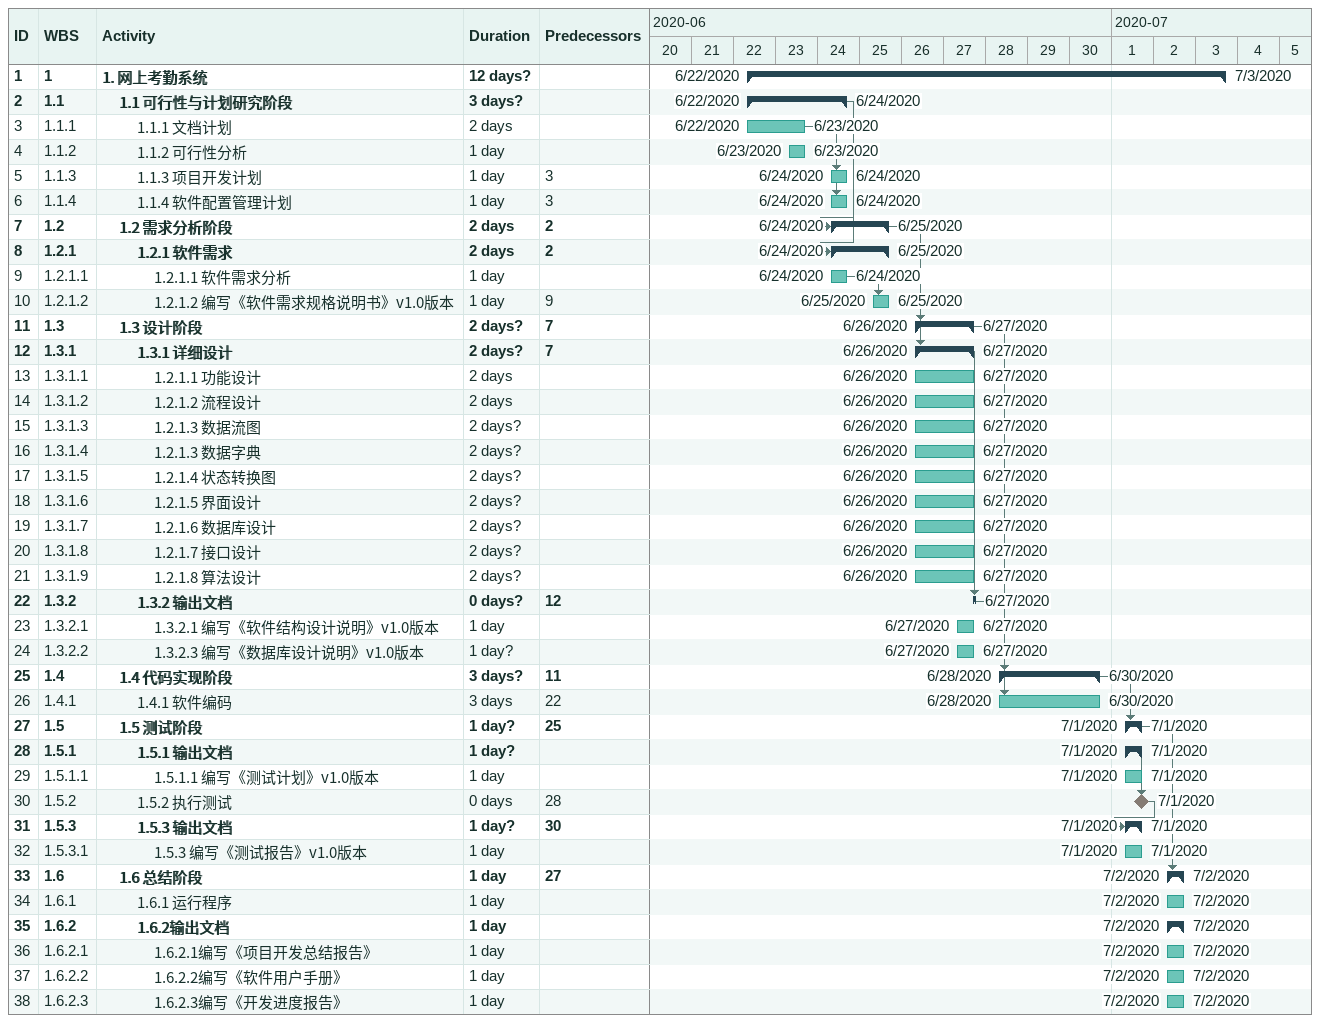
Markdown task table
| ID | WBS | Task | Duration | Start | Finish | Predecessors |
|---|---|---|---|---|---|---|
| 1 | 1 | **1. 网上考勤系统** | 12d? | 2020-06-22 | 2020-07-03 |  |
| 2 | 1.1 | **1.1 可行性与计划研究阶段** | 3d? | 2020-06-22 | 2020-06-24 |  |
| 3 | 1.1.1 | 1.1.1 文档计划 | 2d | 2020-06-22 | 2020-06-23 |  |
| 4 | 1.1.2 | 1.1.2 可行性分析 | 1d | 2020-06-23 | 2020-06-23 |  |
| 5 | 1.1.3 | 1.1.3 项目开发计划 | 1d | 2020-06-24 | 2020-06-24 | 3 |
| 6 | 1.1.4 | 1.1.4 软件配置管理计划 | 1d | 2020-06-24 | 2020-06-24 | 3 |
| 7 | 1.2 | **1.2 需求分析阶段** | 2d | 2020-06-24 | 2020-06-25 | 2 |
| 8 | 1.2.1 | **1.2.1 软件需求** | 2d | 2020-06-24 | 2020-06-25 | 2 |
| 9 | 1.2.1.1 | 1.2.1.1 软件需求分析 | 1d | 2020-06-24 | 2020-06-24 |  |
| 10 | 1.2.1.2 | 1.2.1.2 编写《软件需求规格说明书》v1.0版本 | 1d | 2020-06-25 | 2020-06-25 | 9 |
| 11 | 1.3 | **1.3 设计阶段** | 2d? | 2020-06-26 | 2020-06-27 | 7 |
| 12 | 1.3.1 | **1.3.1 详细设计** | 2d? | 2020-06-26 | 2020-06-27 | 7 |
| 13 | 1.3.1.1 | 1.2.1.1 功能设计 | 2d | 2020-06-26 | 2020-06-27 |  |
| 14 | 1.3.1.2 | 1.2.1.2 流程设计 | 2d | 2020-06-26 | 2020-06-27 |  |
| 15 | 1.3.1.3 | 1.2.1.3 数据流图 | 2d? | 2020-06-26 | 2020-06-27 |  |
| 16 | 1.3.1.4 | 1.2.1.3 数据字典 | 2d? | 2020-06-26 | 2020-06-27 |  |
| 17 | 1.3.1.5 | 1.2.1.4 状态转换图 | 2d? | 2020-06-26 | 2020-06-27 |  |
| 18 | 1.3.1.6 | 1.2.1.5 界面设计 | 2d? | 2020-06-26 | 2020-06-27 |  |
| 19 | 1.3.1.7 | 1.2.1.6 数据库设计 | 2d? | 2020-06-26 | 2020-06-27 |  |
| 20 | 1.3.1.8 | 1.2.1.7 接口设计 | 2d? | 2020-06-26 | 2020-06-27 |  |
| 21 | 1.3.1.9 | 1.2.1.8 算法设计 | 2d? | 2020-06-26 | 2020-06-27 |  |
| 22 | 1.3.2 | **1.3.2 输出文档** | 0d? | 2020-06-27 | 2020-06-27 | 12 |
| 23 | 1.3.2.1 | 1.3.2.1 编写《软件结构设计说明》v1.0版本 | 1d | 2020-06-27 | 2020-06-27 |  |
| 24 | 1.3.2.2 | 1.3.2.3 编写《数据库设计说明》v1.0版本 | 1d? | 2020-06-27 | 2020-06-27 |  |
| 25 | 1.4 | **1.4 代码实现阶段** | 3d? | 2020-06-28 | 2020-06-30 | 11 |
| 26 | 1.4.1 | 1.4.1 软件编码 | 3d | 2020-06-28 | 2020-06-30 | 22 |
| 27 | 1.5 | **1.5 测试阶段** | 1d? | 2020-07-01 | 2020-07-01 | 25 |
| 28 | 1.5.1 | **1.5.1 输出文档** | 1d? | 2020-07-01 | 2020-07-01 |  |
| 29 | 1.5.1.1 | 1.5.1.1 编写《测试计划》v1.0版本 | 1d | 2020-07-01 | 2020-07-01 |  |
| 30 | 1.5.2 | 1.5.2 执行测试 | 0d | 2020-07-01 | 2020-07-01 | 28 |
| 31 | 1.5.3 | **1.5.3 输出文档** | 1d? | 2020-07-01 | 2020-07-01 | 30 |
| 32 | 1.5.3.1 | 1.5.3 编写《测试报告》v1.0版本 | 1d | 2020-07-01 | 2020-07-01 |  |
| 33 | 1.6 | **1.6 总结阶段** | 1d | 2020-07-02 | 2020-07-02 | 27 |
| 34 | 1.6.1 | 1.6.1 运行程序 | 1d | 2020-07-02 | 2020-07-02 |  |
| 35 | 1.6.2 | **1.6.2输出文档** | 1d | 2020-07-02 | 2020-07-02 |  |
| 36 | 1.6.2.1 | 1.6.2.1编写《项目开发总结报告》 | 1d | 2020-07-02 | 2020-07-02 |  |
| 37 | 1.6.2.2 | 1.6.2.2编写《软件用户手册》 | 1d | 2020-07-02 | 2020-07-02 |  |
| 38 | 1.6.2.3 | 1.6.2.3编写《开发进度报告》 | 1d | 2020-07-02 | 2020-07-02 |  |
